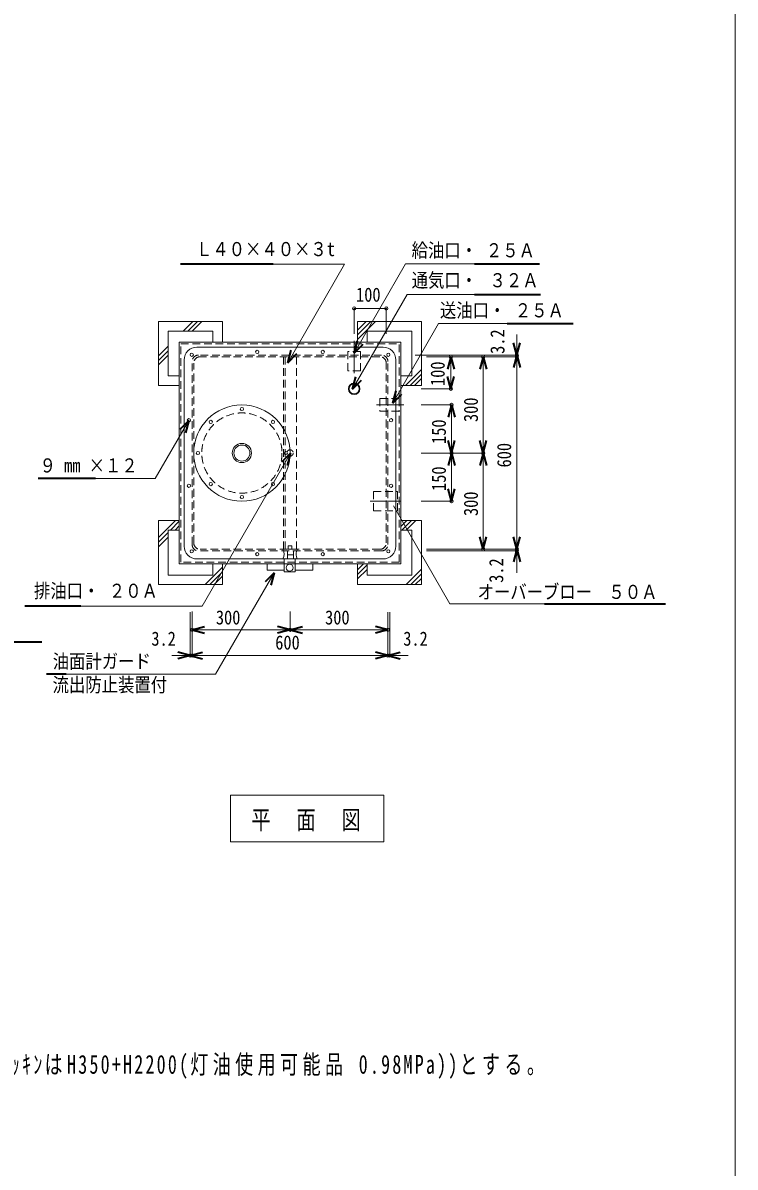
# Model space of a CAD drawing. Units: millimetres, scale not verified, with parts at other scales. Extents: x -7805 to 8215, y -5592 to 5488.
# Drawn here: x -5261 to -3041, y -2081 to 1484 of the extents above; entities that cross this region are included whole.
import ezdxf
from ezdxf.enums import TextEntityAlignment as Align

# ---------------------------------------------------------------- set-up
doc = ezdxf.new("R2010")
doc.units = ezdxf.units.MM
doc.header["$LTSCALE"] = 20
doc.header["$PDMODE"] = 32
doc.header["$PDSIZE"] = 10
doc.linetypes.add('CHAIN1', pattern=[8, 5, -1, 1, -1])
doc.linetypes.add('DASHED1', pattern=[1.8, 1.2, -0.6])
for name, color, linetype, lineweight in [('2-0_衛生', 4, 'Continuous', 35), ('2-3', 7, 'Continuous', 18), ('6-0', 7, 'Continuous', 18)]:
    doc.layers.add(name, color=color, linetype=linetype, lineweight=lineweight)
doc.styles.add('ＭＳ ゴシック', font='')
doc.styles.get('ＭＳ ゴシック').set_extended_font_data('MS Gothic')

msp = doc.modelspace()

# ---------------------------------------------------------------- linework, layer by layer
at = {"layer": '2-0_衛生', "color": 7, "lineweight": 18}
for p, q in [((-3041.14, 1855.56), (-3041.14, -2226.51)), ((-3041.13, -1709.77), (-3041.13, -2009.77))]:
    msp.add_line(p, q, dxfattribs=at)
at = {"layer": '2-0_衛生'}
for p, q in [((-4480.57, 732.15), (-4769.71, 732.15)), ((-3853.61, 732.97), (-3651.22, 732.97)), ((-3853.61, 638.27), (-3647.33, 638.27)), ((-3751, 547.09), (-3546, 547.09)), ((-4435.07, 425.4), (-4424.71, 464.03)), ((-4228.04, 455.44), (-4217.69, 494.07)), ((-4228.04, 455.44), (-4199.75, 483.72)), ((-3721.66, 449.06), (-3732.02, 487.7)), ((-3721.66, 449.06), (-3711.31, 487.7)), ((-4435.07, 425.4), (-4406.78, 453.68)), ((-3927.17, 444.06), (-3937.52, 405.42)), ((-3927.17, 444.06), (-3916.81, 405.42)), ((-3826.12, 444.06), (-3836.48, 405.42)), ((-3826.12, 444.06), (-3815.77, 405.42)), ((-3721.66, 449.06), (-3732.02, 410.42)), ((-3721.66, 449.06), (-3711.31, 410.42)), ((-4233.94, 342.85), (-4223.58, 381.49)), ((-4233.94, 342.85), (-4205.65, 371.13)), ((-3927.17, 344.06), (-3937.52, 382.7)), ((-3927.17, 344.06), (-3916.81, 382.7)), ((-4108.15, 299.61), (-4097.8, 338.25)), ((-4108.15, 299.61), (-4079.86, 327.89)), ((-3924.75, 294.06), (-3935.11, 255.42)), ((-3924.75, 294.06), (-3914.4, 255.42)), ((-4743.75, 245.45), (-4772.04, 217.16)), ((-4743.75, 245.45), (-4754.11, 206.81)), ((-3924.75, 144.06), (-3935.11, 182.7)), ((-3924.75, 144.06), (-3914.4, 182.7)), ((-3826.12, 144.06), (-3836.48, 182.7)), ((-3826.12, 144.06), (-3815.77, 182.7)), ((-4426.68, 143.44), (-4454.96, 115.16)), ((-4426.68, 143.44), (-4437.03, 104.8)), ((-3924.75, 144.06), (-3935.11, 105.42)), ((-3924.75, 144.06), (-3914.4, 105.42)), ((-3826.12, 144.06), (-3836.48, 105.42)), ((-3826.12, 144.06), (-3815.77, 105.42)), ((-5034.39, 64.9), (-5213.46, 64.9)), ((-3924.75, -5.94), (-3935.11, 32.7)), ((-3924.75, -5.94), (-3914.4, 32.7)), ((-3826.12, -155.94), (-3836.48, -117.3)), ((-3826.12, -155.94), (-3815.77, -117.3)), ((-3721.66, -155.94), (-3732.02, -117.3)), ((-3721.66, -155.94), (-3711.31, -117.3)), ((-3721.66, -155.94), (-3732.02, -194.58)), ((-3721.66, -155.94), (-3711.31, -194.58)), ((-4477.65, -229.09), (-4505.93, -257.38)), ((-4477.65, -229.09), (-4488, -267.73)), ((-5080.04, -332.82), (-5254.15, -332.82)), ((-3634.98, -326.09), (-3257.61, -326.09)), ((-4733.19, -406.43), (-4694.56, -396.08)), ((-4733.19, -406.43), (-4694.56, -416.79)), ((-4428.19, -406.43), (-4466.83, -396.08)), ((-4428.19, -406.43), (-4466.83, -416.79)), ((-4428.19, -406.43), (-4389.56, -396.08)), ((-4428.19, -406.43), (-4389.56, -416.79)), ((-4123.19, -406.43), (-4161.83, -396.08)), ((-4123.19, -406.43), (-4161.83, -416.79)), ((-5636.88, -444.09), (-5201.36, -444.09)), ((-4739.19, -486.98), (-4777.83, -476.63)), ((-4739.19, -486.98), (-4777.83, -497.33)), ((-4739.19, -486.98), (-4700.56, -476.63)), ((-4739.19, -486.98), (-4700.56, -497.33)), ((-4123.19, -486.98), (-4161.83, -476.63)), ((-4123.19, -486.98), (-4161.83, -497.33)), ((-4123.19, -486.98), (-4084.56, -476.63)), ((-4123.19, -486.98), (-4084.56, -497.33)), ((-5126.24, -544.9), (-5187.56, -544.9))]:
    msp.add_line(p, q, dxfattribs=at)
at = {"layer": '2-0_衛生', "color": 7, "lineweight": 18}
msp.add_lwpolyline([(-4613.16, -921.71), (-4613.16, -1066.9), (-4136.1, -1066.9), (-4136.1, -921.71)], close=True, dxfattribs=at)
at = {"layer": '2-3', "color": 4}
for p, q in [((-4228.04, 455.44), (-4067.81, 732.97)), ((-4067.81, 732.97), (-3853.61, 732.97)), ((-4233.94, 342.85), (-4063.37, 638.27)), ((-4063.37, 638.27), (-3853.61, 638.27)), ((-4228.19, 594.49), (-4128.19, 594.49)), ((-4228.19, 514.9), (-4228.19, 594.49)), ((-4128.19, 514.9), (-4128.19, 594.49)), ((-4761.04, 524.06), (-4731.04, 554.06)), ((-4746.9, 524.06), (-4716.9, 554.06)), ((-4732.76, 524.06), (-4702.76, 554.06)), ((-4638.19, 554.06), (-4638.19, 489.06)), ((-4218.19, 489.06), (-4218.19, 554.06)), ((-4218.19, 526.37), (-4190.5, 554.06)), ((-4218.19, 512.23), (-4176.36, 554.06)), ((-4218.19, 498.09), (-4162.22, 554.06)), ((-4108.15, 299.61), (-3965.26, 547.09)), ((-3965.26, 547.09), (-3751, 547.09)), ((-4838.19, 446.91), (-4808.19, 476.91)), ((-4838.19, 432.77), (-4808.19, 462.77)), ((-4838.19, 418.63), (-4808.19, 448.62)), ((-4038.15, 449.06), (-3846.12, 449.06)), ((-4003.36, 444.06), (-3846.12, 444.06)), ((-4003.3, 444.06), (-3977.17, 444.06)), ((-3927.17, 444.06), (-3927.17, 344.06)), ((-3846.12, 449.06), (-3721.66, 449.06)), ((-3846.12, 444.06), (-3721.66, 444.06)), ((-3826.12, 444.06), (-3826.12, 144.06)), ((-4068.37, 354.06), (-4018.19, 404.24)), ((-4054.23, 354.06), (-4018.19, 390.1)), ((-4040.09, 354.06), (-4018.19, 375.95)), ((-4773.19, 354.06), (-4838.19, 354.06)), ((-4018.19, 354.06), (-4083.19, 354.06)), ((-4019.96, 344.06), (-3927.17, 344.06)), ((-4019.96, 294.06), (-3924.75, 294.06)), ((-3924.75, 294.06), (-3924.75, 144.06)), ((-4743.75, 245.45), (-4848, 64.9)), ((-3924.75, 144.06), (-3826.12, 144.06)), ((-3826.12, 144.06), (-3826.12, -155.94)), ((-4848, 64.9), (-5034.39, 64.9)), ((-4106.18, -20.76), (-3929.9, -326.09)), ((-4019.96, -5.94), (-3924.75, -5.94)), ((-4838.19, -265.94), (-4838.19, -65.94)), ((-4838.19, -65.94), (-4773.19, -65.94)), ((-4838.19, -119.49), (-4784.64, -65.94)), ((-4800.5, -95.94), (-4773.19, -68.63)), ((-4084.08, -65.94), (-4018.19, -65.94)), ((-4083.19, -85.03), (-4064.11, -65.94)), ((-4079.96, -95.94), (-4049.96, -65.94)), ((-4065.82, -95.94), (-4035.82, -65.94)), ((-4838.19, -133.63), (-4808.19, -103.63)), ((-4786.36, -95.94), (-4773.19, -82.77)), ((-4838.19, -147.77), (-4808.19, -117.77)), ((-4003.36, -155.94), (-3826.12, -155.94)), ((-3826.12, -155.94), (-3721.66, -155.94)), ((-3721.66, -155.94), (-3721.66, -229.51)), ((-4692.51, -265.94), (-4638.19, -211.62)), ((-4638.19, -200.94), (-4638.19, -265.94)), ((-4218.19, -265.94), (-4218.19, -200.94)), ((-4218.19, -220.03), (-4199.11, -200.94)), ((-4218.19, -234.17), (-4188.19, -204.17)), ((-4678.37, -265.94), (-4638.19, -225.76)), ((-4664.23, -265.94), (-4638.19, -239.9)), ((-4218.19, -248.31), (-4188.19, -218.31)), ((-4066.12, -265.94), (-4018.19, -218.02)), ((-4051.97, -265.94), (-4018.19, -232.16)), ((-4037.83, -265.94), (-4018.19, -246.3)), ((-4638.19, -265.94), (-4838.19, -265.94)), ((-4739.19, -351.32), (-4739.19, -486.98)), ((-4733.19, -349.2), (-4733.19, -406.43)), ((-4733.19, -351.32), (-4733.19, -486.98)), ((-4123.19, -351.32), (-4123.19, -486.98)), ((-4117.19, -351.32), (-4117.19, -486.98)), ((-3929.9, -326.09), (-3634.98, -326.09)), ((-4733.19, -406.43), (-4428.19, -406.43)), ((-4123.19, -486.98), (-4060.31, -486.98))]:
    msp.add_line(p, q, dxfattribs=at)
at = {"layer": '2-3'}
for p, q in [((-4138.19, 474.06), (-4718.19, 474.06)), ((-4758.19, -145.94), (-4758.19, 434.06)), ((-4098.19, -145.94), (-4098.19, 434.06)), ((-4436.37, -173.44), (-4436.37, -161.47)), ((-4436.37, -173.44), (-4436.37, -184.87)), ((-4436.37, -173.44), (-4417.48, -173.44)), ((-4417.48, -173.44), (-4417.48, -162.29)), ((-4417.48, -173.44), (-4417.48, -185.28)), ((-4718.19, -185.94), (-4138.19, -185.94)), ((-4668.19, -200.94), (-4668.19, -235.94)), ((-4499.19, -200.94), (-4499.19, -221.03)), ((-4446.8, -185.94), (-4446.8, -225.94)), ((-4412.2, -185.94), (-4412.2, -225.94)), ((-4407.74, -179.56), (-4405.83, -185.94)), ((-4356.84, -200.94), (-4356.84, -221.03)), ((-4446.8, -221.03), (-4499.19, -221.03)), ((-4446.8, -225.94), (-4412.2, -225.94)), ((-4356.84, -221.03), (-4412.2, -221.03))]:
    msp.add_line(p, q, dxfattribs=at)
at = {"layer": '2-3', "color": 4, "linetype": 'CHAIN1'}
for p, q in [((-4228.19, 493.32), (-4228.19, 381.53)), ((-4158.19, 294.06), (-4073.19, 294.06)), ((-4178.19, -5.94), (-4083.19, -5.94))]:
    msp.add_line(p, q, dxfattribs=at)
at = {"layer": '2-3', "linetype": 'DASHED1'}
for p, q in [((-4088.19, 314.06), (-4088.19, 484.06)), ((-4733.19, -140.94), (-4733.19, 429.06)), ((-4143.19, 449.06), (-4713.19, 449.06)), ((-4148.19, 444.06), (-4708.19, 444.06)), ((-4448.19, 444.06), (-4448.19, -155.94)), ((-4443.19, 444.06), (-4443.19, -155.94)), ((-4408.19, 444.06), (-4408.19, -155.94)), ((-4208.19, 460.22), (-4248.19, 460.22)), ((-4248.19, 460.22), (-4248.19, 400.23)), ((-4123.19, -140.94), (-4123.19, 429.06)), ((-4728.19, -135.94), (-4728.19, 424.06)), ((-4128.19, -135.94), (-4128.19, 424.06)), ((-4148.19, 314.06), (-4088.19, 314.06)), ((-4088.19, 314.06), (-4088.19, 274.06)), ((-4105.96, 274.06), (-4088.19, 274.06)), ((-4088.19, -195.94), (-4088.19, 274.19)), ((-4168.19, 24.06), (-4093.19, 24.06)), ((-4168.19, -35.94), (-4168.19, 24.06)), ((-4093.19, 24.06), (-4093.19, -35.94)), ((-4168.19, -35.94), (-4093.19, -35.94)), ((-4143.19, -160.94), (-4713.19, -160.94)), ((-4148.19, -155.94), (-4708.19, -155.94)), ((-4088.19, -195.94), (-4768.19, -195.94))]:
    msp.add_line(p, q, dxfattribs=at)
at = {"layer": '2-3', "color": 4}
for points in [[(-4435.07, 425.4), (-4257.96, 732.15), (-4480.57, 732.15)], [(-4838.19, 354.06), (-4838.19, 554.06), (-4638.19, 554.06)], [(-4218.19, 554.06), (-4018.19, 554.06), (-4018.19, 354.06)], [(-3721.66, 513.47), (-3721.66, 449.06), (-3721.66, -155.94)], [(-4426.68, 143.44), (-4701.65, -332.82), (-5080.04, -332.82)], [(-4019.96, 144.06), (-3924.75, 144.06), (-3924.75, -5.94)], [(-4018.19, -65.94), (-4018.19, -265.94), (-4218.19, -265.94)], [(-4003.36, -160.94), (-3846.12, -160.94), (-3721.66, -160.94)], [(-4477.65, -229.09), (-4659.98, -544.9), (-5126.24, -544.9)], [(-4428.19, -349.2), (-4428.19, -406.43), (-4123.19, -406.43)], [(-4796.87, -486.98), (-4739.19, -486.98), (-4123.19, -486.98)]]:
    msp.add_lwpolyline(points, dxfattribs=at)
at = {"layer": '2-3'}
for points in [[(-4773.19, 384.06), (-4808.19, 384.06), (-4808.19, 524.06), (-4668.19, 524.06), (-4668.19, 489.06)], [(-4188.19, 489.06), (-4188.19, 524.06), (-4048.19, 524.06), (-4048.19, 384.06), (-4083.19, 384.06)], [(-4668.19, -235.94), (-4808.19, -235.94), (-4808.19, -95.94), (-4773.19, -95.94)], [(-4083.19, -95.94), (-4048.19, -95.94), (-4048.19, -235.94), (-4188.19, -235.94), (-4188.19, -200.94)]]:
    msp.add_lwpolyline(points, dxfattribs=at)
for points in [[(-4773.19, -200.94), (-4773.19, 489.06), (-4083.19, 489.06), (-4083.19, -200.94)], [(-4422.23, -155.3), (-4434.45, -155.3), (-4434.45, -144.63), (-4422.23, -144.63)]]:
    msp.add_lwpolyline(points, close=True, dxfattribs=at)
at = {"layer": '2-3', "linetype": 'DASHED1'}
for points in [[(-4768.19, -195.94), (-4768.19, 484.06), (-4088.19, 484.06)], [(-4208.19, 460.22), (-4208.19, 400.23), (-4248.19, 400.23)], [(-4148.19, 314.06), (-4148.19, 274.06), (-4105.96, 274.06)]]:
    msp.add_lwpolyline(points, dxfattribs=at)
at = {"layer": '2-3'}
for centre, radius in [((-4530.26, 459.06), 5), ((-4326.12, 459.06), 5), ((-4734.4, 450.27), 5), ((-4121.98, 450.27), 5), ((-4228.19, 344.06), 18), ((-4228.19, 344.06), 16), ((-4578.19, 144.06), 150), ((-4578.19, 281.06), 5), ((-4743.19, 246.13), 5), ((-4113.19, 246.13), 5), ((-4675.07, 240.94), 5), ((-4481.32, 240.94), 5), ((-4715.19, 144.06), 5), ((-4578.19, 144.06), 30), ((-4578.19, 144.06), 25), ((-4441.19, 144.06), 5), ((-4743.19, 41.99), 5), ((-4675.07, 47.19), 5), ((-4481.32, 47.19), 5), ((-4113.19, 41.99), 5), ((-4578.19, 7.06), 5), ((-4734.4, -162.15), 5), ((-4530.26, -170.94), 5), ((-4326.12, -170.94), 5), ((-4121.98, -162.15), 5), ((-4429.5, -213.44), 10.85)]:
    msp.add_circle(centre, radius, dxfattribs=at)
at = {"layer": '2-3', "linetype": 'DASHED1'}
for centre, radius in [((-4578.19, 144.06), 125), ((-4428.19, 144.06), 10)]:
    msp.add_circle(centre, radius, dxfattribs=at)
at = {"layer": '2-3'}
for centre, radius, start, end in [((-4718.19, 434.06), 40, 90, 180), ((-4138.19, 434.06), 40, 0, 90), ((-4718.19, -145.94), 40, 180, 270), ((-4476.27, -170.77), 30, 329.62941, 29.6308), ((-4379.01, -170.94), 30, 149.99913, 196.70387), ((-4138.19, -145.94), 40, 270, 0)]:
    msp.add_arc(centre, radius, start, end, dxfattribs=at)
at = {"layer": '2-3', "linetype": 'DASHED1'}
for centre, start, end in [((-4713.19, 429.06), 90, 180), ((-4708.19, 424.06), 90, 180), ((-4148.19, 424.06), 0, 90), ((-4143.19, 429.06), 0, 90), ((-4713.19, -140.94), 180, 270), ((-4708.19, -135.94), 180, 270), ((-4148.19, -135.94), 270, 0), ((-4143.19, -140.94), 270, 0)]:
    msp.add_arc(centre, 20, start, end, dxfattribs=at)
at = {"layer": '2-3', "color": 4}
for p in [(-4228.19, 594.49), (-4128.19, 594.49), (-3927.17, 444.06), (-3826.12, 444.06), (-3721.66, 449.06), (-3721.66, 444.06), (-3927.17, 344.06), (-3924.75, 294.06), (-3924.75, 144.06), (-3826.12, 144.06), (-3924.75, -5.94), (-3826.12, -155.94), (-3721.66, -155.94), (-3721.66, -160.94)]:
    msp.add_point(p, dxfattribs=at)
at = {"layer": '2-3'}
for p in [(-4733.19, -406.43), (-4428.19, -406.43), (-4123.19, -406.43), (-4739.19, -486.98), (-4733.19, -486.98), (-4123.19, -486.98), (-4117.19, -486.98)]:
    msp.add_point(p, dxfattribs=at)

# ---------------------------------------------------------------- texts
at = {"layer": '2-0_衛生', "color": 7, "style": 'ＭＳ ゴシック', "width": 0.85}
msp.add_text('3.2', height=43.99, rotation=0.001, dxfattribs=at).set_placement((-4860.23, -469.31), align=Align.BOTTOM_LEFT)
at = {"layer": '2-0_衛生', "color": 7, "char_height": 58.65, "attachment_point": 7, "style": 'ＭＳ ゴシック'}
for s, insert in [('\\T1.17;\\W0.75;平\u3000面\u3000図', (-4548.63, -1034.64)), ('\\T1.25;\\W0.7;（２）中継タンク廻りの弁は、ﾏﾚｱﾌﾞﾙ玉形弁(ﾃﾞｨｽｸはﾃﾌﾛﾝ製、ﾊﾟｯｷﾝはH350+H2200(灯油使用可能品\\~0.98MPa))とする。', (-7327.92, -1805.28))]:
    msp.add_mtext(s, dxfattribs=dict(at, insert=insert))
at = {"layer": '6-0', "style": 'ＭＳ ゴシック', "width": 0.85}
for s, p in [('Ｌ４０×４０×３t', (-4721.32, 744.28)), ('給油口・', (-4049.18, 740.55)), ('通気口・', (-4049.18, 647.2)), ('３２Ａ', (-3806.47, 647.2)), ('送油口・', (-3961.03, 553.5)), ('９ mm ×１２', (-5208.49, 70.27)), ('排油口・', (-5226.18, -320.23)), ('２０Ａ', (-4992.72, -320.23)), ('オーバーブロー  ５０Ａ', (-3843.81, -323.67)), ('600', (-4474.21, -481.3)), ('油面計ガード', (-5167.8, -539.88)), ('流出防止装置付', (-5168.21, -613.1))]:
    msp.add_text(s, height=43.99, dxfattribs=at).set_placement(p, align=Align.BOTTOM_LEFT)
for s, rotation, p in [('２５Ａ', 0.001, (-3817.67, 740.55)), ('100', 0.001, (-4222.34, 602.31)), ('２５Ａ', 0.001, (-3727.57, 553.5)), ('3.2', 90, (-3746.72, 453.02)), ('100', 90, (-3933.1, 353.01)), ('300', 90, (-3829.52, 240.75)), ('150', 90, (-3929.4, 172.41)), ('600', 90, (-3725.94, 99.2)), ('150', 90, (-3929.4, 25.98)), ('300', 90, (-3829.52, -52.12)), ('3.2', 90, (-3750.45, -260.19)), ('300', 359.999, (-4659.17, -403.21)), ('300', 359.999, (-4318.84, -403.21)), ('3.2', 0.001, (-4075.32, -469.31))]:
    msp.add_text(s, height=43.99, rotation=rotation, dxfattribs=at).set_placement(p, align=Align.BOTTOM_LEFT)

doc.saveas('drawing.dxf')
